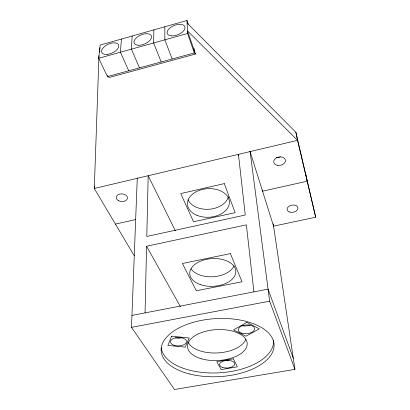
<?xml version="1.0" encoding="UTF-8"?>
<svg xmlns="http://www.w3.org/2000/svg" width="410" height="410" viewBox="0 0 410 410"><rect width="100%" height="100%" fill="white"/><g stroke="black" fill="none" stroke-linecap="round" stroke-linejoin="round"><path stroke-width="0.61" d="M153.868 29.874L153.627 42.958L161.197 61.961M145.048 312.891L146.57 246.246L246.374 224.854L253.913 291.869M98.974 55.591L94.3 188.482L134.203 255.722M99.722 52.126L99.881 47.657M273.198 223.722L294.944 369.379L174.465 389.5L131.492 327.339L137.268 177.914M132.174 36.013L131.41 49.154L139.482 67.87M121.437 39.052L120.417 52.219L128.74 70.792M107.579 75.491L107.476 76.578L109.439 77.413L195.498 54.033L187.447 30.847L297.547 140.348L315.7 217.213L273.562 226.156L250.09 151.587M94.484 186.617L94.3 188.482L297.547 140.348L295.897 132.338L187.103 23.047M195.498 54.033L194.335 52.946L107.476 76.578L98.661 58.287L100.183 45.064L186.991 20.5L188.236 24.123M98.661 58.287L187.56 33.497L186.991 20.5M115.435 224.096L135.761 219.55M131.953 315.423L268.058 289.137L293.263 358.12M131.492 327.339L269.631 301.191L294.944 369.379M146.57 246.246L180.436 306.69M175.383 230.861L148.179 175.721L146.795 236.447L245.267 215.03L238.441 154.35L238.845 155.559M172.164 58.978L164.861 39.826L164.835 26.768M187.56 33.497L194.335 52.946L194.089 48.452M295.897 132.338L315.7 217.213M305.537 173.22L307.198 181.205L262.554 191.188L262.379 189.958M250.033 151.152L269.631 301.191M228.365 196.795A20.782 14.335 -3.7 0 1 209.146 209.238A20.782 14.335 -3.7 0 1 188.062 199.793M234.048 265.906A22.791 13.945 -3.4 0 1 213.405 276.724A22.791 13.945 -3.4 0 1 191.121 268.909M280.343 156.917A5.889 4.233 -11 0 1 276.376 157.373M250.074 325.007A8.169 4.423 -4.7 0 1 242.002 325.709M182.014 337.661A7.98 4.249 -1.3 0 1 175.331 337.927M273.542 340.167A56.293 29.171 -3.1 0 1 220.39 372.746A56.293 29.171 -3.1 0 1 161.248 347.808M245.8 339.439A29.607 15.58 -3.2 0 1 217.285 352.948A29.607 15.58 -3.2 0 1 188.118 342.165M228.483 360.318A7.564 3.808 -3.5 0 1 225.889 360.534M171.605 336.19L167.9 345.44L185.207 347.137L189.241 337.963L171.605 336.19M246.871 322.332L233.51 329.886L245.99 336.205L259.346 328.856L246.871 322.332M224.29 183.608L180.733 193.571L193.525 221.789L235.166 212.677L224.29 183.608M230.405 253.6L182.414 263.507L196.328 290.767L241.997 281.772L230.405 253.6M233.357 358.811L216.808 361.687L221.133 369.589L237.4 366.812L233.357 358.811M171.739 35.901A9.445 4.981 -21.6 0 0 185.018 27.552A9.445 4.981 -21.6 0 0 171.385 26.916A9.445 4.981 -21.6 0 0 171.739 35.901M138.262 45.259A9.322 4.889 -23.1 0 0 151.541 36.956A9.322 4.889 -23.1 0 0 138.467 36.213A9.322 4.889 -23.1 0 0 138.262 45.259M107.528 54.346A9.22 4.792 -24.6 0 0 118.582 44.885A9.22 4.792 -24.6 0 0 104.376 46.663A9.22 4.792 -24.6 0 0 107.528 54.346M197.082 215.383A21.018 14.304 -3.6 0 0 229.4 202.914A21.018 14.304 -3.6 0 0 198.804 190.553A21.018 14.304 -3.6 0 0 197.082 215.383M200.188 284.545A23.073 13.863 -3.4 0 0 235.801 272.348A23.073 13.863 -3.4 0 0 202.371 260.463A23.073 13.863 -3.4 0 0 200.188 284.545M289.701 212.067A5.514 3.613 -9.9 0 0 297.993 208.203A5.514 3.613 -9.9 0 0 289.89 205.738A5.514 3.613 -9.9 0 0 289.701 212.067M277.201 165.291A5.96 4.233 -10.8 0 0 285.447 160.146A5.96 4.233 -10.8 0 0 276.079 158.045A5.96 4.233 -10.8 0 0 277.201 165.291M118.628 200.762A5.643 3.854 3.6 0 0 127.469 198.235A5.643 3.854 3.6 0 0 119.474 194.135A5.643 3.854 3.6 0 0 118.628 200.762M241.423 333.11A8.246 4.392 -4.6 0 0 254.584 329.43A8.246 4.392 -4.6 0 0 243.279 325.448A8.246 4.392 -4.6 0 0 241.423 333.11M174.101 345.302A8.051 4.218 -1.3 0 0 186.529 341.776A8.051 4.218 -1.3 0 0 174.834 337.994A8.051 4.218 -1.3 0 0 174.101 345.302M201.535 358.817A29.874 15.457 -3.1 0 0 247.174 344.405A29.874 15.457 -3.1 0 0 203.339 331.951A29.874 15.457 -3.1 0 0 201.535 358.817M189.353 373.925A56.549 29.054 -3.1 0 0 274.1 345.343A56.549 29.054 -3.1 0 0 189.379 323.546A56.549 29.054 -3.1 0 0 189.353 373.925M222.676 367.488A7.631 3.777 -3.5 0 0 234.751 364.295A7.631 3.777 -3.5 0 0 224.101 360.913A7.631 3.777 -3.5 0 0 222.676 367.488"/></g></svg>
